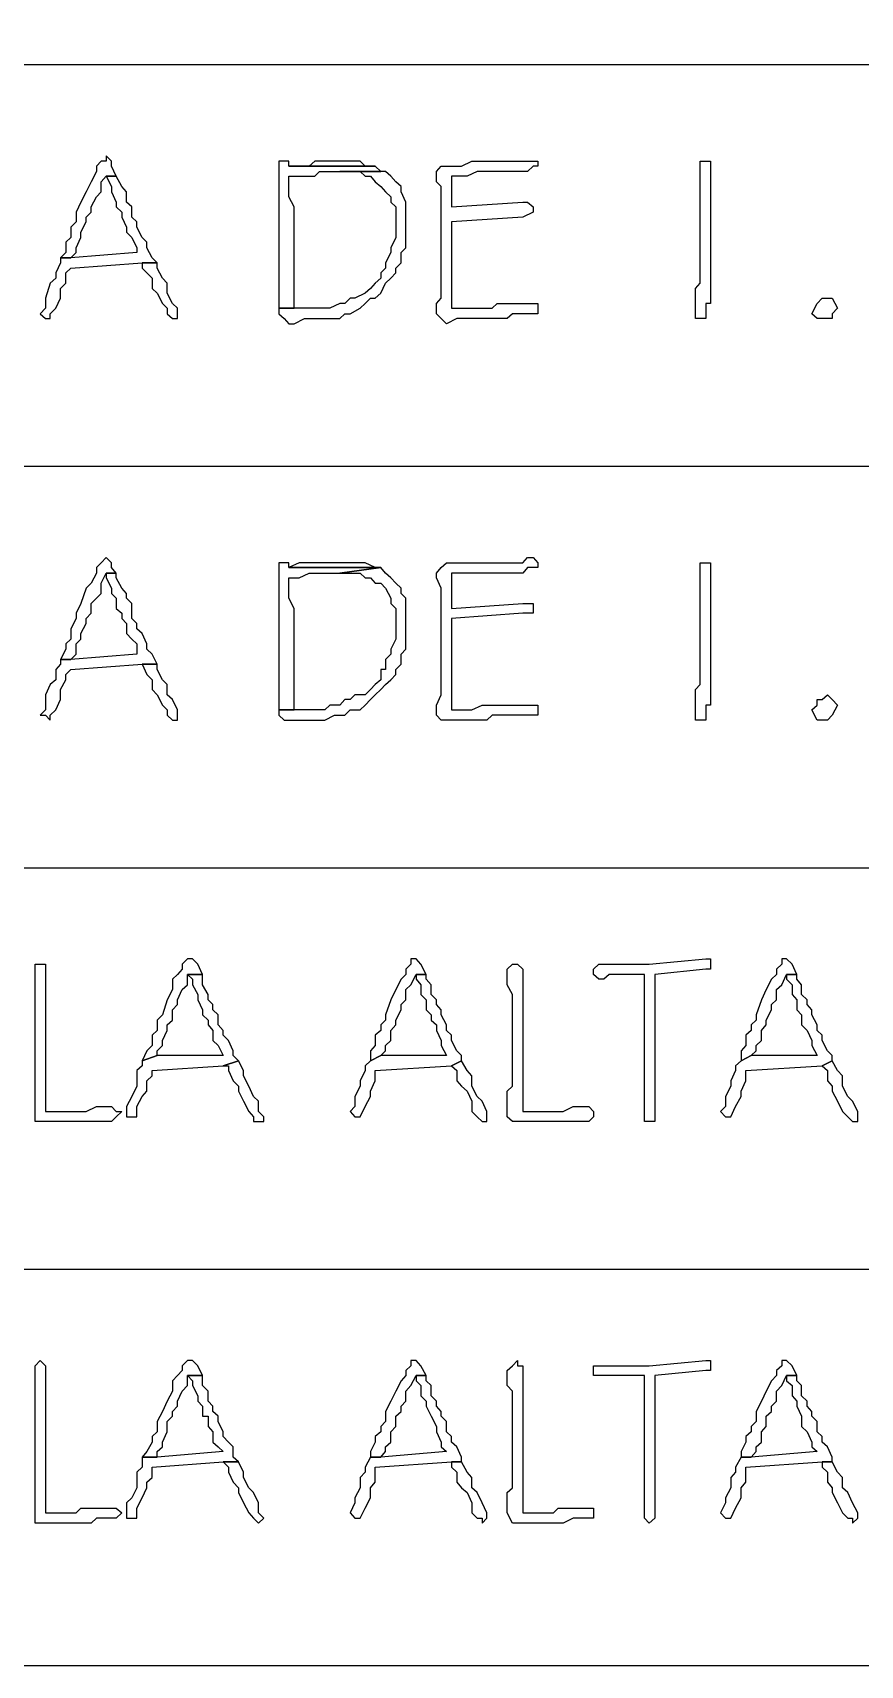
# Model space of a CAD drawing. Header units: millimetres. Extents: x -518.8 to -461.2, y 3.5 to 44.2.
# Drawn here: x -512.51 to -511.472, y 9.154 to 11.199 of the extents above; entities that cross this region are included whole.
import ezdxf

# ---------------------------------------------------------------- set-up
doc = ezdxf.new("R2010")
doc.units = ezdxf.units.MM
doc.header["$MEASUREMENT"] = 0
doc.layers.add('7', color=7, linetype='Continuous')
doc.layers.add('MYSOLIDS', color=7, linetype='Continuous')

msp = doc.modelspace()

# ---------------------------------------------------------------- linework, layer by layer
at = {"layer": '7'}
for points in [[(-513.9391, 9.1541), (-508.8339, 9.1541), (-508.8339, 9.1541), (-508.8339, 13.1646)], [(-513.9391, 11.1594), (-508.8339, 11.1594)], [(-513.9391, 10.6563), (-508.8339, 10.6563)], [(-513.9391, 10.1533), (-508.8339, 10.1533)], [(-513.9391, 9.6503), (-508.8339, 9.6503)]]:
    msp.add_lwpolyline(points, dxfattribs=at)
at = {"layer": 'MYSOLIDS'}
for points in [[(-512.4181, 11.0451), (-512.4181, 11.0383), (-512.4241, 11.0383), (-512.4241, 11.0383), (-512.4301, 11.0323), (-512.4301, 11.0255), (-512.4369, 11.0127), (-512.4429, 11), (-512.4496, 10.9872), (-512.4557, 10.9744), (-512.4557, 10.9624), (-512.4624, 10.9556), (-512.4624, 10.9556), (-512.4624, 10.9428), (-512.4684, 10.9368), (-512.4684, 10.924), (-512.4752, 10.9172), (-512.4624, 10.9172), (-512.4557, 10.924), (-512.4557, 10.93), (-512.4496, 10.9428), (-512.4496, 10.9496), (-512.4429, 10.9624), (-512.4429, 10.9624), (-512.4429, 10.9684), (-512.4369, 10.9744), (-512.4369, 10.9812), (-512.4301, 10.9939), (-512.4241, 11), (-512.4241, 11.0127), (-512.4181, 11.0195), (-512.4053, 11.0195), (-512.4113, 11.0323), (-512.4113, 11.0383), (-512.4181, 11.0451), (-512.4181, 11.0451)], [(-512.1948, 11.0383), (-512.2015, 11.0383), (-512.2015, 11.0323), (-512.2015, 11.0195), (-512.2015, 11.0195), (-512.2015, 11.0067), (-512.2015, 11), (-512.2015, 10.9872), (-512.2015, 10.9812), (-512.2015, 10.9684), (-512.2015, 10.9624), (-512.2015, 10.9496), (-512.2015, 10.9428), (-512.2015, 10.93), (-512.2015, 10.924), (-512.2015, 10.9172), (-512.2015, 10.9045), (-512.2015, 10.8985), (-512.2015, 10.8857), (-512.2015, 10.8789), (-512.2015, 10.8669), (-512.2015, 10.8541), (-512.2015, 10.8541), (-512.182, 10.8541), (-512.182, 10.8601), (-512.182, 10.8669), (-512.182, 10.8789), (-512.182, 10.8857), (-512.182, 10.8917), (-512.182, 10.9045), (-512.182, 10.9112), (-512.182, 10.9172), (-512.182, 10.924), (-512.182, 10.9368), (-512.182, 10.9496), (-512.182, 10.9556), (-512.182, 10.9624), (-512.182, 10.9744), (-512.182, 10.9812), (-512.1887, 10.9939), (-512.1887, 11), (-512.1887, 11.0127), (-512.1887, 11.0195), (-512.182, 11.0195), (-512.176, 11.0195), (-512.1632, 11.0195), (-512.1564, 11.0195), (-512.1504, 11.0255), (-512.1436, 11.0255), (-512.1316, 11.0255), (-512.1248, 11.0255), (-512.0737, 11.0255), (-512.0805, 11.0323), (-512.1887, 11.0323), (-512.1887, 11.0383), (-512.1948, 11.0383), (-512.1948, 11.0383)], [(-512.0737, 11.0255), (-512.1248, 11.0255), (-512.1248, 11.0255), (-512.1121, 11.0255), (-512.0993, 11.0255), (-512.0933, 11.0195), (-512.0865, 11.0195), (-512.0805, 11.0127), (-512.0737, 11.0067), (-512.0737, 11.0067), (-512.0677, 11), (-512.0609, 10.9939), (-512.0609, 10.9872), (-512.0549, 10.9812), (-512.0549, 10.9684), (-512.0549, 10.9556), (-512.0549, 10.9496), (-512.0549, 10.9428), (-512.0609, 10.93), (-512.0609, 10.924), (-512.0677, 10.9112), (-512.0677, 10.9045), (-512.0737, 10.8985), (-512.0737, 10.8917), (-512.0805, 10.8857), (-512.0865, 10.8789), (-512.0933, 10.8729), (-512.106, 10.8669), (-512.1121, 10.8669), (-512.1188, 10.8601), (-512.1248, 10.8601), (-512.1376, 10.8541), (-512.1376, 10.8541), (-512.1436, 10.8541), (-512.1564, 10.8541), (-512.1632, 10.8541), (-512.176, 10.8541), (-512.182, 10.8541), (-512.2015, 10.8541), (-512.2015, 10.8473), (-512.1948, 10.8413), (-512.1948, 10.8413), (-512.1887, 10.8345), (-512.182, 10.8345), (-512.1692, 10.8413), (-512.1564, 10.8413), (-512.1504, 10.8413), (-512.1436, 10.8413), (-512.1316, 10.8413), (-512.1248, 10.8413), (-512.1188, 10.8473), (-512.1121, 10.8473), (-512.0993, 10.8541), (-512.0933, 10.8601), (-512.0933, 10.8601), (-512.0865, 10.8669), (-512.0805, 10.8669), (-512.0737, 10.8729), (-512.0677, 10.8857), (-512.0609, 10.8917), (-512.0549, 10.8985), (-512.0549, 10.9045), (-512.0481, 10.9112), (-512.0481, 10.924), (-512.0421, 10.93), (-512.0421, 10.9368), (-512.0421, 10.9496), (-512.0421, 10.9556), (-512.0421, 10.9624), (-512.0421, 10.9684), (-512.0421, 10.9812), (-512.0421, 10.9872), (-512.0481, 11), (-512.0481, 11.0067), (-512.0549, 11.0127), (-512.0609, 11.0195), (-512.0609, 11.0195), (-512.0677, 11.0255), (-512.0737, 11.0255), (-512.0737, 11.0255)], [(-512.1248, 11.0383), (-512.1316, 11.0383), (-512.1376, 11.0383), (-512.1504, 11.0383), (-512.1504, 11.0383), (-512.1564, 11.0383), (-512.1632, 11.0323), (-512.176, 11.0323), (-512.1887, 11.0323), (-512.0805, 11.0323), (-512.0933, 11.0323), (-512.0993, 11.0383), (-512.1121, 11.0383), (-512.1248, 11.0383), (-512.1248, 11.0383)], [(-511.985, 10.9812), (-511.8955, 10.9872), (-511.8895, 10.9872), (-511.8827, 10.9812), (-511.8827, 10.9812), (-511.8827, 10.9812), (-511.8827, 10.9812), (-511.8827, 10.9744), (-511.8827, 10.9744), (-511.8955, 10.9684), (-511.8955, 10.9684), (-511.985, 10.9624), (-511.985, 10.9556), (-511.985, 10.9556), (-511.985, 10.9496), (-511.985, 10.9496), (-511.985, 10.9428), (-511.985, 10.93), (-511.985, 10.924), (-511.985, 10.9112), (-511.985, 10.9112), (-511.985, 10.9045), (-511.985, 10.8917), (-511.985, 10.8857), (-511.985, 10.8729), (-511.985, 10.8669), (-511.985, 10.8541), (-511.985, 10.8541), (-511.9782, 10.8541), (-511.9654, 10.8541), (-511.9594, 10.8541), (-511.9466, 10.8541), (-511.9406, 10.8541), (-511.9339, 10.8541), (-511.9278, 10.8601), (-511.9151, 10.8601), (-511.9083, 10.8601), (-511.8955, 10.8601), (-511.8895, 10.8601), (-511.8895, 10.8601), (-511.8767, 10.8601), (-511.8767, 10.8601), (-511.8767, 10.8541), (-511.8767, 10.8541), (-511.8767, 10.8473), (-511.8895, 10.8473), (-511.8955, 10.8473), (-511.9083, 10.8473), (-511.9151, 10.8413), (-511.9211, 10.8413), (-511.9339, 10.8413), (-511.9406, 10.8413), (-511.9466, 10.8413), (-511.9594, 10.8413), (-511.9654, 10.8413), (-511.9782, 10.8413), (-511.9782, 10.8413), (-511.991, 10.8345), (-511.991, 10.8345), (-511.9978, 10.8413), (-511.9978, 10.8413), (-512.0038, 10.8473), (-512.0038, 10.8473), (-512.0038, 10.8541), (-512.0038, 10.8601), (-511.9978, 10.8669), (-511.9978, 10.8789), (-511.9978, 10.8857), (-511.9978, 10.8985), (-511.9978, 10.9045), (-511.9978, 10.9172), (-511.9978, 10.924), (-511.9978, 10.9368), (-511.9978, 10.9428), (-511.9978, 10.9496), (-511.9978, 10.9556), (-511.9978, 10.9684), (-511.9978, 10.9812), (-511.9978, 10.9872), (-511.9978, 11), (-511.9978, 11.0067), (-512.0038, 11.0127), (-512.0038, 11.0195), (-512.0038, 11.0255), (-512.0038, 11.0255), (-511.9978, 11.0323), (-511.9978, 11.0323), (-511.991, 11.0323), (-511.991, 11.0323), (-511.9782, 11.0323), (-511.9722, 11.0323), (-511.9594, 11.0383), (-511.9594, 11.0383), (-511.9527, 11.0383), (-511.9406, 11.0383), (-511.9339, 11.0383), (-511.9278, 11.0383), (-511.9151, 11.0383), (-511.9083, 11.0383), (-511.8955, 11.0383), (-511.8895, 11.0383), (-511.8827, 11.0383), (-511.8827, 11.0383), (-511.8767, 11.0383), (-511.8767, 11.0383), (-511.8767, 11.0323), (-511.8767, 11.0323), (-511.8767, 11.0323), (-511.8827, 11.0323), (-511.8895, 11.0255), (-511.8955, 11.0255), (-511.9023, 11.0255), (-511.9151, 11.0255), (-511.9339, 11.0255), (-511.9406, 11.0255), (-511.9527, 11.0255), (-511.9654, 11.0195), (-511.9722, 11.0195), (-511.9782, 11.0195), (-511.985, 11.0195), (-511.985, 11.0127), (-511.985, 11), (-511.985, 11), (-511.985, 10.9939), (-511.985, 10.9812), (-511.985, 10.9812), (-511.985, 10.9812), (-511.985, 10.9812), (-511.985, 10.9812)], [(-511.679, 10.8473), (-511.679, 10.8541), (-511.679, 10.8669), (-511.679, 10.8669), (-511.679, 10.8789), (-511.673, 10.8857), (-511.673, 10.8985), (-511.673, 10.9045), (-511.673, 10.9172), (-511.673, 10.924), (-511.673, 10.9368), (-511.673, 10.9428), (-511.673, 10.9556), (-511.673, 10.9624), (-511.673, 10.9744), (-511.673, 10.9812), (-511.673, 10.9872), (-511.673, 10.9939), (-511.673, 11.0067), (-511.673, 11.0127), (-511.673, 11.0255), (-511.673, 11.0323), (-511.673, 11.0383), (-511.673, 11.0383), (-511.6662, 11.0383), (-511.6662, 11.0383), (-511.6602, 11.0383), (-511.6602, 11.0383), (-511.6602, 11.0255), (-511.6602, 11.0195), (-511.6602, 11.0127), (-511.6602, 11), (-511.6602, 10.9939), (-511.6602, 10.9812), (-511.6602, 10.9744), (-511.6602, 10.9684), (-511.6602, 10.9556), (-511.6602, 10.9496), (-511.6602, 10.9368), (-511.6602, 10.93), (-511.6602, 10.9172), (-511.6602, 10.9112), (-511.6602, 10.8985), (-511.6602, 10.8917), (-511.6602, 10.8789), (-511.6602, 10.8729), (-511.6602, 10.8601), (-511.6662, 10.8601), (-511.6662, 10.8541), (-511.6662, 10.8541), (-511.6662, 10.8413), (-511.6662, 10.8413), (-511.673, 10.8413), (-511.673, 10.8413), (-511.679, 10.8413), (-511.679, 10.8413), (-511.679, 10.8473), (-511.679, 10.8473), (-511.679, 10.8473), (-511.679, 10.8473), (-511.679, 10.8473)], [(-512.4053, 11.0195), (-512.4181, 11.0195), (-512.4181, 11.0195), (-512.4113, 11.0067), (-512.4113, 11), (-512.4053, 10.9872), (-512.4053, 10.9812), (-512.3985, 10.9744), (-512.3985, 10.9684), (-512.3925, 10.9556), (-512.3925, 10.9496), (-512.3857, 10.9428), (-512.3797, 10.93), (-512.3797, 10.924), (-512.4624, 10.9172), (-512.4752, 10.9172), (-512.4752, 10.9112), (-512.4812, 10.8985), (-512.4812, 10.8917), (-512.488, 10.8857), (-512.488, 10.8857), (-512.494, 10.8669), (-512.494, 10.8601), (-512.494, 10.8541), (-512.5008, 10.8473), (-512.494, 10.8413), (-512.488, 10.8413), (-512.488, 10.8413), (-512.488, 10.8473), (-512.4812, 10.8541), (-512.4752, 10.8669), (-512.4752, 10.8669), (-512.4752, 10.8789), (-512.4684, 10.8857), (-512.4684, 10.8985), (-512.4624, 10.9045), (-512.373, 10.9112), (-512.3542, 10.9112), (-512.3602, 10.9172), (-512.3669, 10.93), (-512.3669, 10.9368), (-512.373, 10.9428), (-512.3797, 10.9556), (-512.3797, 10.9624), (-512.3857, 10.9684), (-512.3857, 10.9744), (-512.3857, 10.9812), (-512.3925, 10.9872), (-512.3925, 10.9939), (-512.3925, 11), (-512.3985, 11.0067), (-512.4053, 11.0195), (-512.4053, 11.0195), (-512.4053, 11.0195)], [(-512.3542, 10.9112), (-512.373, 10.9112), (-512.373, 10.9045), (-512.3669, 10.8985), (-512.3602, 10.8917), (-512.3602, 10.8789), (-512.3542, 10.8729), (-512.3474, 10.8601), (-512.3414, 10.8541), (-512.3414, 10.8473), (-512.3346, 10.8413), (-512.3346, 10.8413), (-512.3286, 10.8413), (-512.3286, 10.8473), (-512.3286, 10.8541), (-512.3346, 10.8601), (-512.3414, 10.8729), (-512.3414, 10.8857), (-512.3474, 10.8917), (-512.3542, 10.9045), (-512.3542, 10.9112), (-512.3542, 10.9112)], [(-511.5203, 10.8413), (-511.5263, 10.8413), (-511.5263, 10.8413), (-511.5331, 10.8473), (-511.5331, 10.8473), (-511.5263, 10.8601), (-511.5263, 10.8601), (-511.5203, 10.8669), (-511.5136, 10.8669), (-511.5075, 10.8669), (-511.5075, 10.8669), (-511.5008, 10.8541), (-511.5008, 10.8541), (-511.5075, 10.8473), (-511.5075, 10.8413), (-511.5136, 10.8413), (-511.5203, 10.8413), (-511.5203, 10.8413), (-511.5203, 10.8413), (-511.5203, 10.8413)], [(-512.4181, 10.5421), (-512.4181, 10.5421), (-512.4241, 10.5353), (-512.4241, 10.5353), (-512.4301, 10.5293), (-512.4301, 10.5225), (-512.4369, 10.5097), (-512.4429, 10.5037), (-512.4496, 10.4842), (-512.4557, 10.4721), (-512.4557, 10.4654), (-512.4624, 10.4526), (-512.4624, 10.4526), (-512.4624, 10.4398), (-512.4684, 10.4338), (-512.4684, 10.427), (-512.4752, 10.4142), (-512.4624, 10.4142), (-512.4557, 10.421), (-512.4557, 10.4338), (-512.4496, 10.4398), (-512.4496, 10.4466), (-512.4429, 10.4594), (-512.4429, 10.4594), (-512.4429, 10.4654), (-512.4369, 10.4721), (-512.4369, 10.4842), (-512.4301, 10.4909), (-512.4241, 10.4969), (-512.4241, 10.5097), (-512.4181, 10.5225), (-512.4053, 10.5225), (-512.4113, 10.5293), (-512.4113, 10.5353), (-512.4181, 10.5421), (-512.4181, 10.5421)], [(-512.1948, 10.5353), (-512.2015, 10.5353), (-512.2015, 10.5293), (-512.2015, 10.5225), (-512.2015, 10.5165), (-512.2015, 10.5037), (-512.2015, 10.4969), (-512.2015, 10.4909), (-512.2015, 10.4782), (-512.2015, 10.4721), (-512.2015, 10.4594), (-512.2015, 10.4526), (-512.2015, 10.4398), (-512.2015, 10.4338), (-512.2015, 10.421), (-512.2015, 10.4142), (-512.2015, 10.4015), (-512.2015, 10.3954), (-512.2015, 10.3827), (-512.2015, 10.3766), (-512.2015, 10.3639), (-512.2015, 10.3571), (-512.2015, 10.3511), (-512.182, 10.3511), (-512.182, 10.3571), (-512.182, 10.3699), (-512.182, 10.3766), (-512.182, 10.3827), (-512.182, 10.3887), (-512.182, 10.4015), (-512.182, 10.4142), (-512.182, 10.4142), (-512.182, 10.427), (-512.182, 10.4338), (-512.182, 10.4466), (-512.182, 10.4526), (-512.182, 10.4654), (-512.182, 10.4721), (-512.182, 10.4782), (-512.1887, 10.4909), (-512.1887, 10.4969), (-512.1887, 10.5097), (-512.1887, 10.5165), (-512.182, 10.5165), (-512.176, 10.5165), (-512.1632, 10.5225), (-512.1564, 10.5225), (-512.1504, 10.5225), (-512.1436, 10.5225), (-512.1316, 10.5225), (-512.1248, 10.5225), (-512.0737, 10.5293), (-512.0805, 10.5293), (-512.1887, 10.5293), (-512.1887, 10.5353), (-512.1948, 10.5353), (-512.1948, 10.5353)], [(-512.1248, 10.5353), (-512.1316, 10.5353), (-512.1376, 10.5353), (-512.1504, 10.5353), (-512.1504, 10.5353), (-512.1564, 10.5353), (-512.1632, 10.5353), (-512.176, 10.5353), (-512.1887, 10.5293), (-512.0805, 10.5293), (-512.0933, 10.5353), (-512.0993, 10.5353), (-512.1121, 10.5353), (-512.1248, 10.5353), (-512.1248, 10.5353)], [(-511.985, 10.4782), (-511.8955, 10.4842), (-511.8895, 10.4842), (-511.8827, 10.4842), (-511.8827, 10.4842), (-511.8827, 10.4782), (-511.8827, 10.4782), (-511.8827, 10.4721), (-511.8827, 10.4721), (-511.8955, 10.4721), (-511.8955, 10.4721), (-511.985, 10.4654), (-511.985, 10.4526), (-511.985, 10.4526), (-511.985, 10.4466), (-511.985, 10.4466), (-511.985, 10.4398), (-511.985, 10.4338), (-511.985, 10.421), (-511.985, 10.4142), (-511.985, 10.4082), (-511.985, 10.4015), (-511.985, 10.3954), (-511.985, 10.3827), (-511.985, 10.3766), (-511.985, 10.3639), (-511.985, 10.3511), (-511.985, 10.3511), (-511.9782, 10.3511), (-511.9654, 10.3511), (-511.9594, 10.3511), (-511.9466, 10.3571), (-511.9406, 10.3571), (-511.9339, 10.3571), (-511.9278, 10.3571), (-511.9151, 10.3571), (-511.9083, 10.3571), (-511.8955, 10.3571), (-511.8895, 10.3571), (-511.8895, 10.3571), (-511.8767, 10.3571), (-511.8767, 10.3571), (-511.8767, 10.3511), (-511.8767, 10.3511), (-511.8767, 10.3443), (-511.8895, 10.3443), (-511.8955, 10.3443), (-511.9083, 10.3443), (-511.9151, 10.3443), (-511.9211, 10.3443), (-511.9339, 10.3443), (-511.9406, 10.3383), (-511.9466, 10.3383), (-511.9594, 10.3383), (-511.9654, 10.3383), (-511.9782, 10.3383), (-511.9782, 10.3383), (-511.991, 10.3383), (-511.991, 10.3383), (-511.9978, 10.3383), (-511.9978, 10.3383), (-512.0038, 10.3443), (-512.0038, 10.3443), (-512.0038, 10.3571), (-512.0038, 10.3571), (-511.9978, 10.3699), (-511.9978, 10.3766), (-511.9978, 10.3887), (-511.9978, 10.3954), (-511.9978, 10.4082), (-511.9978, 10.4142), (-511.9978, 10.427), (-511.9978, 10.4338), (-511.9978, 10.4398), (-511.9978, 10.4466), (-511.9978, 10.4594), (-511.9978, 10.4654), (-511.9978, 10.4782), (-511.9978, 10.4842), (-511.9978, 10.4969), (-511.9978, 10.5037), (-512.0038, 10.5165), (-512.0038, 10.5225), (-512.0038, 10.5225), (-512.0038, 10.5225), (-511.9978, 10.5293), (-511.9978, 10.5293), (-511.991, 10.5353), (-511.991, 10.5353), (-511.9782, 10.5353), (-511.9722, 10.5353), (-511.9594, 10.5353), (-511.9594, 10.5353), (-511.9527, 10.5353), (-511.9406, 10.5353), (-511.9339, 10.5353), (-511.9278, 10.5353), (-511.9151, 10.5353), (-511.9083, 10.5353), (-511.8955, 10.5353), (-511.8895, 10.5421), (-511.8827, 10.5421), (-511.8827, 10.5421), (-511.8767, 10.5353), (-511.8767, 10.5353), (-511.8767, 10.5353), (-511.8767, 10.5353), (-511.8767, 10.5293), (-511.8827, 10.5293), (-511.8895, 10.5293), (-511.8955, 10.5225), (-511.9023, 10.5225), (-511.9151, 10.5225), (-511.9339, 10.5225), (-511.9406, 10.5225), (-511.9527, 10.5225), (-511.9654, 10.5225), (-511.9722, 10.5225), (-511.9782, 10.5225), (-511.985, 10.5225), (-511.985, 10.5097), (-511.985, 10.5037), (-511.985, 10.4969), (-511.985, 10.4909), (-511.985, 10.4782), (-511.985, 10.4782), (-511.985, 10.4782), (-511.985, 10.4782), (-511.985, 10.4782)], [(-511.679, 10.3443), (-511.679, 10.3511), (-511.679, 10.3639), (-511.679, 10.3639), (-511.679, 10.3766), (-511.673, 10.3827), (-511.673, 10.3954), (-511.673, 10.4082), (-511.673, 10.4142), (-511.673, 10.421), (-511.673, 10.4338), (-511.673, 10.4398), (-511.673, 10.4526), (-511.673, 10.4594), (-511.673, 10.4721), (-511.673, 10.4782), (-511.673, 10.4842), (-511.673, 10.4969), (-511.673, 10.5037), (-511.673, 10.5097), (-511.673, 10.5225), (-511.673, 10.5293), (-511.673, 10.5353), (-511.673, 10.5353), (-511.6662, 10.5353), (-511.6662, 10.5353), (-511.6602, 10.5353), (-511.6602, 10.5353), (-511.6602, 10.5293), (-511.6602, 10.5165), (-511.6602, 10.5097), (-511.6602, 10.5037), (-511.6602, 10.4909), (-511.6602, 10.4842), (-511.6602, 10.4721), (-511.6602, 10.4654), (-511.6602, 10.4526), (-511.6602, 10.4466), (-511.6602, 10.4338), (-511.6602, 10.427), (-511.6602, 10.4142), (-511.6602, 10.4082), (-511.6602, 10.3954), (-511.6602, 10.3887), (-511.6602, 10.3766), (-511.6602, 10.3699), (-511.6602, 10.3571), (-511.6662, 10.3571), (-511.6662, 10.3511), (-511.6662, 10.3511), (-511.6662, 10.3383), (-511.6662, 10.3383), (-511.673, 10.3383), (-511.673, 10.3383), (-511.679, 10.3383), (-511.679, 10.3383), (-511.679, 10.3443), (-511.679, 10.3443), (-511.679, 10.3443), (-511.679, 10.3443), (-511.679, 10.3443)], [(-512.4053, 10.5225), (-512.4181, 10.5225), (-512.4181, 10.5165), (-512.4113, 10.5037), (-512.4113, 10.4969), (-512.4053, 10.4909), (-512.4053, 10.4782), (-512.3985, 10.4721), (-512.3985, 10.4654), (-512.3925, 10.4594), (-512.3925, 10.4466), (-512.3857, 10.4398), (-512.3797, 10.4338), (-512.3797, 10.421), (-512.4624, 10.4142), (-512.4752, 10.4142), (-512.4752, 10.4082), (-512.4812, 10.4015), (-512.4812, 10.3887), (-512.488, 10.3827), (-512.488, 10.3827), (-512.494, 10.3699), (-512.494, 10.3571), (-512.494, 10.3511), (-512.5008, 10.3443), (-512.494, 10.3443), (-512.488, 10.3383), (-512.488, 10.3383), (-512.488, 10.3443), (-512.4812, 10.3511), (-512.4752, 10.3639), (-512.4752, 10.3699), (-512.4752, 10.3766), (-512.4684, 10.3887), (-512.4684, 10.3954), (-512.4624, 10.4015), (-512.373, 10.4082), (-512.3542, 10.4082), (-512.3602, 10.421), (-512.3669, 10.427), (-512.3669, 10.4338), (-512.373, 10.4466), (-512.3797, 10.4526), (-512.3797, 10.4594), (-512.3857, 10.4654), (-512.3857, 10.4721), (-512.3857, 10.4842), (-512.3925, 10.4909), (-512.3925, 10.4969), (-512.3925, 10.4969), (-512.3985, 10.5037), (-512.4053, 10.5165), (-512.4053, 10.5225), (-512.4053, 10.5225)], [(-512.0737, 10.5293), (-512.1248, 10.5225), (-512.1248, 10.5225), (-512.1121, 10.5225), (-512.0993, 10.5225), (-512.0933, 10.5165), (-512.0865, 10.5165), (-512.0805, 10.5097), (-512.0737, 10.5097), (-512.0737, 10.5097), (-512.0677, 10.5037), (-512.0609, 10.4909), (-512.0609, 10.4842), (-512.0549, 10.4782), (-512.0549, 10.4654), (-512.0549, 10.4594), (-512.0549, 10.4466), (-512.0549, 10.4398), (-512.0609, 10.427), (-512.0609, 10.421), (-512.0677, 10.4142), (-512.0677, 10.4015), (-512.0737, 10.4015), (-512.0737, 10.3887), (-512.0805, 10.3827), (-512.0865, 10.3766), (-512.0933, 10.3699), (-512.106, 10.3699), (-512.1121, 10.3639), (-512.1188, 10.3639), (-512.1248, 10.3571), (-512.1376, 10.3571), (-512.1376, 10.3571), (-512.1436, 10.3511), (-512.1564, 10.3511), (-512.1632, 10.3511), (-512.176, 10.3511), (-512.182, 10.3511), (-512.2015, 10.3511), (-512.2015, 10.3443), (-512.1948, 10.3383), (-512.1948, 10.3383), (-512.1887, 10.3383), (-512.182, 10.3383), (-512.1692, 10.3383), (-512.1564, 10.3383), (-512.1504, 10.3383), (-512.1436, 10.3383), (-512.1316, 10.3443), (-512.1248, 10.3443), (-512.1188, 10.3443), (-512.1121, 10.3511), (-512.0993, 10.3511), (-512.0933, 10.3571), (-512.0933, 10.3571), (-512.0865, 10.3639), (-512.0805, 10.3699), (-512.0737, 10.3766), (-512.0677, 10.3827), (-512.0609, 10.3887), (-512.0549, 10.3954), (-512.0549, 10.4015), (-512.0481, 10.4082), (-512.0481, 10.421), (-512.0421, 10.427), (-512.0421, 10.4398), (-512.0421, 10.4466), (-512.0421, 10.4594), (-512.0421, 10.4594), (-512.0421, 10.4721), (-512.0421, 10.4782), (-512.0421, 10.4909), (-512.0481, 10.4969), (-512.0481, 10.5037), (-512.0549, 10.5097), (-512.0609, 10.5165), (-512.0609, 10.5165), (-512.0677, 10.5225), (-512.0737, 10.5293), (-512.0737, 10.5293)], [(-512.3542, 10.4082), (-512.373, 10.4082), (-512.373, 10.4082), (-512.3669, 10.3954), (-512.3602, 10.3887), (-512.3602, 10.3766), (-512.3542, 10.3699), (-512.3474, 10.3571), (-512.3414, 10.3511), (-512.3414, 10.3443), (-512.3346, 10.3383), (-512.3346, 10.3383), (-512.3286, 10.3383), (-512.3286, 10.3443), (-512.3286, 10.3511), (-512.3346, 10.3639), (-512.3414, 10.3699), (-512.3414, 10.3827), (-512.3474, 10.3887), (-512.3542, 10.4015), (-512.3542, 10.4082), (-512.3542, 10.4082)], [(-511.5203, 10.3383), (-511.5263, 10.3383), (-511.5263, 10.3383), (-511.5331, 10.3511), (-511.5331, 10.3511), (-511.5263, 10.3571), (-511.5263, 10.3639), (-511.5203, 10.3639), (-511.5136, 10.3699), (-511.5075, 10.3639), (-511.5075, 10.3639), (-511.5008, 10.3571), (-511.5008, 10.3571), (-511.5075, 10.3443), (-511.5075, 10.3443), (-511.5136, 10.3383), (-511.5203, 10.3383), (-511.5203, 10.3383), (-511.5203, 10.3383), (-511.5203, 10.3383)], [(-512.494, 9.8481), (-512.4812, 9.8481), (-512.4752, 9.8481), (-512.4624, 9.8481), (-512.4557, 9.8481), (-512.4496, 9.8481), (-512.4429, 9.8481), (-512.4301, 9.8541), (-512.4181, 9.8541), (-512.4113, 9.8541), (-512.4113, 9.8541), (-512.4053, 9.8481), (-512.4053, 9.8481), (-512.3985, 9.8481), (-512.3985, 9.8481), (-512.4053, 9.8413), (-512.4113, 9.8353), (-512.4181, 9.8353), (-512.4301, 9.8353), (-512.4301, 9.8353), (-512.4369, 9.8353), (-512.4496, 9.8353), (-512.4557, 9.8353), (-512.4684, 9.8353), (-512.4752, 9.8353), (-512.488, 9.8353), (-512.494, 9.8353), (-512.5008, 9.8353), (-512.5008, 9.8353), (-512.5068, 9.8353), (-512.5068, 9.8353), (-512.5068, 9.8413), (-512.5068, 9.8413), (-512.5068, 9.8541), (-512.5068, 9.8541), (-512.5068, 9.8609), (-512.5068, 9.8736), (-512.5068, 9.8797), (-512.5068, 9.8924), (-512.5068, 9.8992), (-512.5068, 9.9112), (-512.5068, 9.918), (-512.5068, 9.9308), (-512.5068, 9.9368), (-512.5068, 9.9496), (-512.5068, 9.9496), (-512.5068, 9.9563), (-512.5068, 9.9691), (-512.5068, 9.9751), (-512.5068, 9.9879), (-512.5068, 9.9947), (-512.5068, 10.0067), (-512.5068, 10.0135), (-512.5068, 10.0263), (-512.5068, 10.0263), (-512.5068, 10.0323), (-512.5068, 10.0323), (-512.5008, 10.0323), (-512.5008, 10.0323), (-512.494, 10.0323), (-512.494, 10.0323), (-512.494, 10.0263), (-512.494, 10.0263), (-512.494, 10.0263), (-512.494, 10.0135), (-512.494, 10.0067), (-512.494, 9.9947), (-512.494, 9.9879), (-512.494, 9.9819), (-512.494, 9.9691), (-512.494, 9.9624), (-512.494, 9.9496), (-512.494, 9.9436), (-512.494, 9.9308), (-512.494, 9.924), (-512.494, 9.918), (-512.494, 9.9112), (-512.494, 9.8992), (-512.494, 9.8924), (-512.494, 9.8924), (-512.494, 9.8797), (-512.494, 9.8736), (-512.494, 9.8609), (-512.494, 9.8541), (-512.494, 9.8481), (-512.494, 9.8481), (-512.494, 9.8481), (-512.494, 9.8481)], [(-512.3158, 10.0391), (-512.3158, 10.0391), (-512.3158, 10.0391), (-512.3226, 10.0323), (-512.3226, 10.0263), (-512.3286, 10.0195), (-512.3346, 10.0135), (-512.3346, 10.0007), (-512.3414, 9.9879), (-512.3474, 9.9691), (-512.3542, 9.9624), (-512.3542, 9.9563), (-512.3542, 9.9496), (-512.3602, 9.9436), (-512.3602, 9.9308), (-512.3669, 9.924), (-512.373, 9.9112), (-512.3542, 9.918), (-512.3542, 9.924), (-512.3474, 9.9308), (-512.3474, 9.9368), (-512.3414, 9.9496), (-512.3414, 9.9563), (-512.3414, 9.9563), (-512.3346, 9.9624), (-512.3346, 9.9751), (-512.3286, 9.9819), (-512.3286, 9.9879), (-512.3226, 10.0007), (-512.3158, 10.0067), (-512.3158, 10.0195), (-512.297, 10.0195), (-512.303, 10.0323), (-512.3098, 10.0391), (-512.3158, 10.0391), (-512.3158, 10.0391)], [(-512.0293, 10.0391), (-512.0293, 10.0391), (-512.0361, 10.0391), (-512.0361, 10.0323), (-512.0421, 10.0263), (-512.0421, 10.0195), (-512.0481, 10.0135), (-512.0549, 10.0007), (-512.0609, 9.9879), (-512.0677, 9.9691), (-512.0677, 9.9624), (-512.0737, 9.9563), (-512.0737, 9.9496), (-512.0805, 9.9436), (-512.0805, 9.9308), (-512.0865, 9.924), (-512.0865, 9.9112), (-512.0737, 9.918), (-512.0677, 9.924), (-512.0677, 9.9308), (-512.0609, 9.9368), (-512.0609, 9.9496), (-512.0549, 9.9563), (-512.0549, 9.9563), (-512.0549, 9.9624), (-512.0481, 9.9751), (-512.0481, 9.9819), (-512.0421, 9.9879), (-512.0421, 10.0007), (-512.0361, 10.0067), (-512.0293, 10.0195), (-512.0166, 10.0195), (-512.0233, 10.0323), (-512.0293, 10.0391), (-512.0293, 10.0391), (-512.0293, 10.0391)], [(-511.8955, 9.8481), (-511.8895, 9.8481), (-511.8767, 9.8481), (-511.8699, 9.8481), (-511.8572, 9.8481), (-511.8511, 9.8481), (-511.8451, 9.8481), (-511.8324, 9.8541), (-511.8256, 9.8541), (-511.8196, 9.8541), (-511.8128, 9.8541), (-511.8068, 9.8481), (-511.8068, 9.8481), (-511.8068, 9.8481), (-511.8068, 9.8481), (-511.8068, 9.8413), (-511.8128, 9.8353), (-511.8256, 9.8353), (-511.8324, 9.8353), (-511.8324, 9.8353), (-511.8451, 9.8353), (-511.8511, 9.8353), (-511.8572, 9.8353), (-511.8699, 9.8353), (-511.8767, 9.8353), (-511.8895, 9.8353), (-511.8955, 9.8353), (-511.9023, 9.8353), (-511.9023, 9.8353), (-511.9083, 9.8353), (-511.9083, 9.8353), (-511.9151, 9.8413), (-511.9151, 9.8413), (-511.9151, 9.8541), (-511.9151, 9.8541), (-511.9151, 9.8609), (-511.9151, 9.8736), (-511.9083, 9.8797), (-511.9083, 9.8924), (-511.9083, 9.8992), (-511.9083, 9.9112), (-511.9083, 9.918), (-511.9083, 9.9308), (-511.9083, 9.9368), (-511.9083, 9.9496), (-511.9083, 9.9496), (-511.9083, 9.9563), (-511.9083, 9.9691), (-511.9083, 9.9751), (-511.9083, 9.9879), (-511.9083, 9.9947), (-511.9151, 10.0067), (-511.9151, 10.0135), (-511.9151, 10.0263), (-511.9151, 10.0263), (-511.9083, 10.0323), (-511.9083, 10.0323), (-511.9023, 10.0323), (-511.9023, 10.0323), (-511.9023, 10.0323), (-511.9023, 10.0323), (-511.8955, 10.0263), (-511.8955, 10.0263), (-511.8955, 10.0263), (-511.8955, 10.0135), (-511.8955, 10.0067), (-511.8955, 9.9947), (-511.8955, 9.9879), (-511.8955, 9.9819), (-511.8955, 9.9691), (-511.8955, 9.9624), (-511.8955, 9.9496), (-511.8955, 9.9436), (-511.8955, 9.9308), (-511.8955, 9.924), (-511.8955, 9.918), (-511.8955, 9.9112), (-511.8955, 9.8992), (-511.8955, 9.8924), (-511.8955, 9.8924), (-511.8955, 9.8797), (-511.8955, 9.8736), (-511.8955, 9.8609), (-511.8955, 9.8541), (-511.8955, 9.8481), (-511.8955, 9.8481), (-511.8955, 9.8481), (-511.8955, 9.8481)], [(-511.6662, 10.0391), (-511.6662, 10.0391), (-511.6602, 10.0391), (-511.6602, 10.0391), (-511.6602, 10.0323), (-511.6602, 10.0323), (-511.6602, 10.0263), (-511.6602, 10.0263), (-511.6662, 10.0263), (-511.6662, 10.0263), (-511.7301, 10.0195), (-511.7301, 9.8413), (-511.7301, 9.8353), (-511.7301, 9.8353), (-511.7369, 9.8353), (-511.7369, 9.8353), (-511.7429, 9.8353), (-511.7429, 9.8353), (-511.7429, 9.8413), (-511.7429, 9.8413), (-511.7429, 10.0195), (-511.7489, 10.0195), (-511.7617, 10.0195), (-511.7745, 10.0195), (-511.7872, 10.0195), (-511.794, 10.0135), (-511.8, 10.0135), (-511.8, 10.0135), (-511.8068, 10.0195), (-511.8068, 10.0195), (-511.8068, 10.0263), (-511.8068, 10.0263), (-511.8068, 10.0263), (-511.8068, 10.0263), (-511.8, 10.0323), (-511.8, 10.0323), (-511.794, 10.0323), (-511.7812, 10.0323), (-511.7745, 10.0323), (-511.7684, 10.0323), (-511.7557, 10.0323), (-511.7489, 10.0323), (-511.7369, 10.0323), (-511.6662, 10.0391), (-511.6662, 10.0391), (-511.6662, 10.0391)], [(-511.5647, 10.0391), (-511.5647, 10.0391), (-511.5707, 10.0391), (-511.5707, 10.0323), (-511.5775, 10.0263), (-511.5775, 10.0195), (-511.5835, 10.0135), (-511.5902, 10.0007), (-511.5963, 9.9879), (-511.603, 9.9691), (-511.603, 9.9624), (-511.609, 9.9563), (-511.609, 9.9496), (-511.6158, 9.9436), (-511.6158, 9.9308), (-511.6218, 9.924), (-511.6218, 9.9112), (-511.609, 9.918), (-511.603, 9.924), (-511.603, 9.9308), (-511.5963, 9.9368), (-511.5963, 9.9496), (-511.5902, 9.9563), (-511.5902, 9.9563), (-511.5902, 9.9624), (-511.5835, 9.9751), (-511.5835, 9.9819), (-511.5775, 9.9879), (-511.5775, 10.0007), (-511.5707, 10.0067), (-511.5647, 10.0195), (-511.5519, 10.0195), (-511.5579, 10.0323), (-511.5647, 10.0391), (-511.5647, 10.0391), (-511.5647, 10.0391)], [(-512.297, 10.0195), (-512.3158, 10.0195), (-512.3098, 10.0135), (-512.3098, 10.0067), (-512.303, 9.9947), (-512.303, 9.9879), (-512.297, 9.9751), (-512.297, 9.9691), (-512.2902, 9.9624), (-512.2902, 9.9563), (-512.2842, 9.9496), (-512.2842, 9.9368), (-512.2775, 9.9308), (-512.2714, 9.918), (-512.3542, 9.918), (-512.373, 9.9112), (-512.373, 9.9052), (-512.3797, 9.8992), (-512.3797, 9.8864), (-512.3797, 9.8797), (-512.3797, 9.8797), (-512.3857, 9.8669), (-512.3925, 9.8541), (-512.3925, 9.8481), (-512.3925, 9.8481), (-512.3925, 9.8413), (-512.3857, 9.8413), (-512.3857, 9.8413), (-512.3797, 9.8413), (-512.3797, 9.8541), (-512.373, 9.8669), (-512.373, 9.8669), (-512.3669, 9.8736), (-512.3669, 9.8864), (-512.3602, 9.8924), (-512.3602, 9.8992), (-512.2714, 9.9052), (-512.2519, 9.9112), (-512.2587, 9.918), (-512.2587, 9.924), (-512.2647, 9.9368), (-512.2714, 9.9436), (-512.2714, 9.9496), (-512.2775, 9.9563), (-512.2775, 9.9691), (-512.2842, 9.9751), (-512.2842, 9.9819), (-512.2902, 9.9879), (-512.2902, 9.9947), (-512.2902, 9.9947), (-512.297, 10.0067), (-512.297, 10.0135), (-512.297, 10.0195), (-512.297, 10.0195)], [(-512.0166, 10.0195), (-512.0293, 10.0195), (-512.0293, 10.0135), (-512.0233, 10.0067), (-512.0233, 9.9947), (-512.0166, 9.9879), (-512.0166, 9.9751), (-512.0105, 9.9691), (-512.0105, 9.9624), (-512.0038, 9.9563), (-512.0038, 9.9496), (-511.9978, 9.9368), (-511.9978, 9.9308), (-511.991, 9.918), (-512.0737, 9.918), (-512.0865, 9.9112), (-512.0933, 9.9052), (-512.0933, 9.8992), (-512.0993, 9.8864), (-512.0993, 9.8797), (-512.0993, 9.8797), (-512.106, 9.8669), (-512.106, 9.8541), (-512.1121, 9.8481), (-512.1121, 9.8481), (-512.106, 9.8413), (-512.106, 9.8413), (-512.0993, 9.8413), (-512.0993, 9.8413), (-512.0933, 9.8541), (-512.0865, 9.8669), (-512.0865, 9.8669), (-512.0865, 9.8736), (-512.0805, 9.8864), (-512.0805, 9.8924), (-512.0805, 9.8992), (-511.985, 9.9052), (-511.9722, 9.9112), (-511.9722, 9.918), (-511.9782, 9.924), (-511.985, 9.9368), (-511.985, 9.9436), (-511.991, 9.9496), (-511.991, 9.9563), (-511.9978, 9.9691), (-511.9978, 9.9751), (-512.0038, 9.9819), (-512.0038, 9.9879), (-512.0105, 9.9947), (-512.0105, 9.9947), (-512.0105, 10.0067), (-512.0166, 10.0135), (-512.0166, 10.0195), (-512.0166, 10.0195)], [(-511.5519, 10.0195), (-511.5647, 10.0195), (-511.5647, 10.0135), (-511.5579, 10.0067), (-511.5579, 9.9947), (-511.5519, 9.9879), (-511.5519, 9.9751), (-511.5459, 9.9691), (-511.5459, 9.9624), (-511.5459, 9.9563), (-511.5391, 9.9496), (-511.5331, 9.9368), (-511.5331, 9.9308), (-511.5263, 9.918), (-511.609, 9.918), (-511.6218, 9.9112), (-511.6286, 9.9052), (-511.6286, 9.8992), (-511.6346, 9.8864), (-511.6346, 9.8797), (-511.6346, 9.8797), (-511.6414, 9.8669), (-511.6414, 9.8541), (-511.6474, 9.8481), (-511.6474, 9.8481), (-511.6414, 9.8413), (-511.6414, 9.8413), (-511.6346, 9.8413), (-511.6346, 9.8413), (-511.6286, 9.8541), (-511.6218, 9.8669), (-511.6218, 9.8669), (-511.6218, 9.8736), (-511.6158, 9.8864), (-511.6158, 9.8924), (-511.6158, 9.8992), (-511.5203, 9.9052), (-511.5075, 9.9112), (-511.5075, 9.918), (-511.5136, 9.924), (-511.5203, 9.9368), (-511.5203, 9.9436), (-511.5263, 9.9496), (-511.5263, 9.9563), (-511.5331, 9.9691), (-511.5331, 9.9751), (-511.5391, 9.9819), (-511.5391, 9.9879), (-511.5459, 9.9947), (-511.5459, 9.9947), (-511.5459, 10.0067), (-511.5519, 10.0135), (-511.5519, 10.0195), (-511.5519, 10.0195)], [(-512.2519, 9.9112), (-512.2714, 9.9052), (-512.2647, 9.9052), (-512.2647, 9.8992), (-512.2587, 9.8864), (-512.2519, 9.8797), (-512.2519, 9.8736), (-512.2459, 9.8609), (-512.2391, 9.8481), (-512.2331, 9.8413), (-512.2331, 9.8353), (-512.2271, 9.8353), (-512.2203, 9.8353), (-512.2203, 9.8413), (-512.2271, 9.8481), (-512.2271, 9.8609), (-512.2331, 9.8669), (-512.2391, 9.8797), (-512.2459, 9.8924), (-512.2459, 9.8992), (-512.2519, 9.9112), (-512.2519, 9.9112)], [(-511.9722, 9.9112), (-511.985, 9.9052), (-511.985, 9.9052), (-511.9782, 9.8992), (-511.9782, 9.8864), (-511.9722, 9.8797), (-511.9654, 9.8736), (-511.9594, 9.8609), (-511.9594, 9.8481), (-511.9527, 9.8413), (-511.9466, 9.8353), (-511.9466, 9.8353), (-511.9406, 9.8353), (-511.9406, 9.8413), (-511.9406, 9.8481), (-511.9466, 9.8609), (-511.9527, 9.8669), (-511.9594, 9.8797), (-511.9594, 9.8924), (-511.9654, 9.8992), (-511.9722, 9.9112), (-511.9722, 9.9112)], [(-511.5075, 9.9112), (-511.5203, 9.9052), (-511.5203, 9.9052), (-511.5136, 9.8992), (-511.5136, 9.8864), (-511.5075, 9.8797), (-511.5075, 9.8736), (-511.5008, 9.8609), (-511.4948, 9.8481), (-511.488, 9.8413), (-511.482, 9.8353), (-511.482, 9.8353), (-511.4752, 9.8353), (-511.4752, 9.8413), (-511.4752, 9.8481), (-511.482, 9.8609), (-511.488, 9.8669), (-511.4948, 9.8797), (-511.4948, 9.8924), (-511.5008, 9.8992), (-511.5075, 9.9112), (-511.5075, 9.9112)], [(-512.494, 9.3451), (-512.4812, 9.3451), (-512.4752, 9.3451), (-512.4624, 9.3451), (-512.4557, 9.3451), (-512.4496, 9.3511), (-512.4429, 9.3511), (-512.4301, 9.3511), (-512.4181, 9.3511), (-512.4113, 9.3511), (-512.4113, 9.3511), (-512.4053, 9.3511), (-512.4053, 9.3511), (-512.3985, 9.3451), (-512.3985, 9.3451), (-512.4053, 9.3383), (-512.4113, 9.3383), (-512.4181, 9.3383), (-512.4301, 9.3383), (-512.4301, 9.3383), (-512.4369, 9.3323), (-512.4496, 9.3323), (-512.4557, 9.3323), (-512.4684, 9.3323), (-512.4752, 9.3323), (-512.488, 9.3323), (-512.494, 9.3323), (-512.5008, 9.3323), (-512.5008, 9.3323), (-512.5068, 9.3323), (-512.5068, 9.3323), (-512.5068, 9.3451), (-512.5068, 9.3451), (-512.5068, 9.3511), (-512.5068, 9.3511), (-512.5068, 9.3639), (-512.5068, 9.3706), (-512.5068, 9.3766), (-512.5068, 9.3894), (-512.5068, 9.3962), (-512.5068, 9.409), (-512.5068, 9.415), (-512.5068, 9.4278), (-512.5068, 9.4338), (-512.5068, 9.4466), (-512.5068, 9.4466), (-512.5068, 9.4594), (-512.5068, 9.4661), (-512.5068, 9.4789), (-512.5068, 9.4849), (-512.5068, 9.4977), (-512.5068, 9.5045), (-512.5068, 9.5105), (-512.5068, 9.5233), (-512.5068, 9.5233), (-512.5068, 9.5293), (-512.5068, 9.5293), (-512.5008, 9.536), (-512.5008, 9.536), (-512.494, 9.5293), (-512.494, 9.5293), (-512.494, 9.5293), (-512.494, 9.5293), (-512.494, 9.5233), (-512.494, 9.5172), (-512.494, 9.5045), (-512.494, 9.4917), (-512.494, 9.4849), (-512.494, 9.4789), (-512.494, 9.4661), (-512.494, 9.4594), (-512.494, 9.4466), (-512.494, 9.4406), (-512.494, 9.4278), (-512.494, 9.4278), (-512.494, 9.415), (-512.494, 9.409), (-512.494, 9.3962), (-512.494, 9.3894), (-512.494, 9.3894), (-512.494, 9.3766), (-512.494, 9.3706), (-512.494, 9.3578), (-512.494, 9.3511), (-512.494, 9.3451), (-512.494, 9.3451), (-512.494, 9.3451), (-512.494, 9.3451)], [(-512.3158, 9.536), (-512.3158, 9.536), (-512.3158, 9.536), (-512.3226, 9.5293), (-512.3226, 9.5233), (-512.3286, 9.5172), (-512.3346, 9.5105), (-512.3346, 9.4977), (-512.3414, 9.4849), (-512.3474, 9.4721), (-512.3542, 9.4594), (-512.3542, 9.4533), (-512.3542, 9.4466), (-512.3602, 9.4406), (-512.3602, 9.4338), (-512.3669, 9.4218), (-512.373, 9.415), (-512.3542, 9.415), (-512.3542, 9.4218), (-512.3474, 9.4278), (-512.3474, 9.4338), (-512.3414, 9.4466), (-512.3414, 9.4533), (-512.3414, 9.4594), (-512.3346, 9.4661), (-512.3346, 9.4721), (-512.3286, 9.4789), (-512.3286, 9.4849), (-512.3226, 9.4977), (-512.3158, 9.5045), (-512.3158, 9.5172), (-512.297, 9.5172), (-512.303, 9.5293), (-512.3098, 9.536), (-512.3158, 9.536), (-512.3158, 9.536)], [(-512.0293, 9.536), (-512.0293, 9.536), (-512.0361, 9.536), (-512.0361, 9.5293), (-512.0421, 9.5233), (-512.0421, 9.5172), (-512.0481, 9.5105), (-512.0549, 9.4977), (-512.0609, 9.4849), (-512.0677, 9.4721), (-512.0677, 9.4594), (-512.0737, 9.4533), (-512.0737, 9.4466), (-512.0805, 9.4406), (-512.0805, 9.4338), (-512.0865, 9.4218), (-512.0865, 9.415), (-512.0737, 9.415), (-512.0677, 9.4218), (-512.0677, 9.4278), (-512.0609, 9.4338), (-512.0609, 9.4466), (-512.0549, 9.4533), (-512.0549, 9.4594), (-512.0549, 9.4661), (-512.0481, 9.4721), (-512.0481, 9.4789), (-512.0421, 9.4849), (-512.0421, 9.4977), (-512.0361, 9.5045), (-512.0293, 9.5172), (-512.0166, 9.5172), (-512.0233, 9.5293), (-512.0293, 9.536), (-512.0293, 9.536), (-512.0293, 9.536)], [(-511.8955, 9.3451), (-511.8895, 9.3451), (-511.8767, 9.3451), (-511.8699, 9.3451), (-511.8572, 9.3451), (-511.8511, 9.3511), (-511.8451, 9.3511), (-511.8324, 9.3511), (-511.8256, 9.3511), (-511.8196, 9.3511), (-511.8128, 9.3511), (-511.8068, 9.3511), (-511.8068, 9.3511), (-511.8068, 9.3451), (-511.8068, 9.3451), (-511.8068, 9.3383), (-511.8128, 9.3383), (-511.8256, 9.3383), (-511.8324, 9.3383), (-511.8324, 9.3383), (-511.8451, 9.3323), (-511.8511, 9.3323), (-511.8572, 9.3323), (-511.8699, 9.3323), (-511.8767, 9.3323), (-511.8895, 9.3323), (-511.8955, 9.3323), (-511.9023, 9.3323), (-511.9023, 9.3323), (-511.9083, 9.3323), (-511.9083, 9.3323), (-511.9151, 9.3451), (-511.9151, 9.3451), (-511.9151, 9.3511), (-511.9151, 9.3511), (-511.9151, 9.3639), (-511.9151, 9.3706), (-511.9083, 9.3766), (-511.9083, 9.3894), (-511.9083, 9.3962), (-511.9083, 9.409), (-511.9083, 9.415), (-511.9083, 9.4278), (-511.9083, 9.4338), (-511.9083, 9.4466), (-511.9083, 9.4466), (-511.9083, 9.4594), (-511.9083, 9.4661), (-511.9083, 9.4789), (-511.9083, 9.4849), (-511.9083, 9.4977), (-511.9151, 9.5045), (-511.9151, 9.5105), (-511.9151, 9.5233), (-511.9151, 9.5233), (-511.9083, 9.5293), (-511.9083, 9.5293), (-511.9023, 9.536), (-511.9023, 9.536), (-511.9023, 9.5293), (-511.9023, 9.5293), (-511.8955, 9.5293), (-511.8955, 9.5293), (-511.8955, 9.5233), (-511.8955, 9.5172), (-511.8955, 9.5045), (-511.8955, 9.4917), (-511.8955, 9.4849), (-511.8955, 9.4789), (-511.8955, 9.4661), (-511.8955, 9.4594), (-511.8955, 9.4466), (-511.8955, 9.4406), (-511.8955, 9.4278), (-511.8955, 9.4278), (-511.8955, 9.415), (-511.8955, 9.409), (-511.8955, 9.3962), (-511.8955, 9.3894), (-511.8955, 9.3894), (-511.8955, 9.3766), (-511.8955, 9.3706), (-511.8955, 9.3578), (-511.8955, 9.3511), (-511.8955, 9.3451), (-511.8955, 9.3451), (-511.8955, 9.3451), (-511.8955, 9.3451)], [(-511.6662, 9.536), (-511.6662, 9.536), (-511.6602, 9.536), (-511.6602, 9.536), (-511.6602, 9.5293), (-511.6602, 9.5293), (-511.6602, 9.5233), (-511.6602, 9.5233), (-511.6662, 9.5233), (-511.6662, 9.5233), (-511.7301, 9.5172), (-511.7301, 9.3451), (-511.7301, 9.3383), (-511.7301, 9.3383), (-511.7369, 9.3323), (-511.7369, 9.3323), (-511.7429, 9.3383), (-511.7429, 9.3383), (-511.7429, 9.3451), (-511.7429, 9.3451), (-511.7429, 9.5172), (-511.7489, 9.5172), (-511.7617, 9.5172), (-511.7745, 9.5172), (-511.7872, 9.5172), (-511.794, 9.5172), (-511.8, 9.5172), (-511.8, 9.5172), (-511.8068, 9.5172), (-511.8068, 9.5172), (-511.8068, 9.5233), (-511.8068, 9.5233), (-511.8068, 9.5293), (-511.8068, 9.5293), (-511.8, 9.5293), (-511.8, 9.5293), (-511.794, 9.5293), (-511.7812, 9.5293), (-511.7745, 9.5293), (-511.7684, 9.5293), (-511.7557, 9.5293), (-511.7489, 9.5293), (-511.7369, 9.5293), (-511.6662, 9.536), (-511.6662, 9.536), (-511.6662, 9.536)], [(-511.5647, 9.536), (-511.5647, 9.536), (-511.5707, 9.536), (-511.5707, 9.5293), (-511.5775, 9.5233), (-511.5775, 9.5172), (-511.5835, 9.5105), (-511.5902, 9.4977), (-511.5963, 9.4849), (-511.603, 9.4721), (-511.603, 9.4594), (-511.609, 9.4533), (-511.609, 9.4466), (-511.6158, 9.4406), (-511.6158, 9.4338), (-511.6218, 9.4218), (-511.6218, 9.415), (-511.609, 9.415), (-511.603, 9.4218), (-511.603, 9.4278), (-511.5963, 9.4338), (-511.5963, 9.4466), (-511.5902, 9.4533), (-511.5902, 9.4594), (-511.5902, 9.4661), (-511.5835, 9.4721), (-511.5835, 9.4789), (-511.5775, 9.4849), (-511.5775, 9.4977), (-511.5707, 9.5045), (-511.5647, 9.5172), (-511.5519, 9.5172), (-511.5579, 9.5293), (-511.5647, 9.536), (-511.5647, 9.536), (-511.5647, 9.536)], [(-512.297, 9.5172), (-512.3158, 9.5172), (-512.3098, 9.5105), (-512.3098, 9.5045), (-512.303, 9.4917), (-512.303, 9.4849), (-512.297, 9.4789), (-512.297, 9.4661), (-512.2902, 9.4661), (-512.2902, 9.4533), (-512.2842, 9.4466), (-512.2842, 9.4338), (-512.2775, 9.4278), (-512.2714, 9.4218), (-512.3542, 9.415), (-512.373, 9.415), (-512.373, 9.4022), (-512.3797, 9.3962), (-512.3797, 9.3894), (-512.3797, 9.3766), (-512.3797, 9.3766), (-512.3857, 9.3639), (-512.3925, 9.3578), (-512.3925, 9.3451), (-512.3925, 9.3451), (-512.3925, 9.3383), (-512.3857, 9.3383), (-512.3857, 9.3383), (-512.3797, 9.3383), (-512.3797, 9.3511), (-512.373, 9.3639), (-512.373, 9.3639), (-512.3669, 9.3766), (-512.3669, 9.3834), (-512.3602, 9.3894), (-512.3602, 9.4022), (-512.2714, 9.409), (-512.2519, 9.409), (-512.2587, 9.415), (-512.2587, 9.4278), (-512.2647, 9.4338), (-512.2714, 9.4406), (-512.2714, 9.4466), (-512.2775, 9.4594), (-512.2775, 9.4661), (-512.2842, 9.4721), (-512.2842, 9.4789), (-512.2902, 9.4849), (-512.2902, 9.4917), (-512.2902, 9.4977), (-512.297, 9.5045), (-512.297, 9.5105), (-512.297, 9.5172), (-512.297, 9.5172)], [(-512.0166, 9.5172), (-512.0293, 9.5172), (-512.0293, 9.5105), (-512.0233, 9.5045), (-512.0233, 9.4917), (-512.0166, 9.4849), (-512.0166, 9.4789), (-512.0105, 9.4661), (-512.0105, 9.4661), (-512.0038, 9.4533), (-512.0038, 9.4466), (-511.9978, 9.4338), (-511.9978, 9.4278), (-511.991, 9.4218), (-512.0737, 9.415), (-512.0865, 9.415), (-512.0933, 9.4022), (-512.0933, 9.3962), (-512.0993, 9.3894), (-512.0993, 9.3766), (-512.0993, 9.3766), (-512.106, 9.3639), (-512.106, 9.3578), (-512.1121, 9.3451), (-512.1121, 9.3451), (-512.106, 9.3383), (-512.106, 9.3383), (-512.0993, 9.3383), (-512.0993, 9.3383), (-512.0933, 9.3511), (-512.0865, 9.3639), (-512.0865, 9.3639), (-512.0865, 9.3766), (-512.0805, 9.3834), (-512.0805, 9.3894), (-512.0805, 9.4022), (-511.985, 9.409), (-511.9722, 9.409), (-511.9722, 9.415), (-511.9782, 9.4278), (-511.985, 9.4338), (-511.985, 9.4406), (-511.991, 9.4466), (-511.991, 9.4594), (-511.9978, 9.4661), (-511.9978, 9.4721), (-512.0038, 9.4789), (-512.0038, 9.4849), (-512.0105, 9.4917), (-512.0105, 9.4977), (-512.0105, 9.5045), (-512.0166, 9.5105), (-512.0166, 9.5172), (-512.0166, 9.5172)], [(-511.5519, 9.5172), (-511.5647, 9.5172), (-511.5647, 9.5105), (-511.5579, 9.5045), (-511.5579, 9.4917), (-511.5519, 9.4849), (-511.5519, 9.4789), (-511.5459, 9.4661), (-511.5459, 9.4661), (-511.5459, 9.4533), (-511.5391, 9.4466), (-511.5331, 9.4338), (-511.5331, 9.4278), (-511.5263, 9.4218), (-511.609, 9.415), (-511.6218, 9.415), (-511.6286, 9.4022), (-511.6286, 9.3962), (-511.6346, 9.3894), (-511.6346, 9.3766), (-511.6346, 9.3766), (-511.6414, 9.3639), (-511.6414, 9.3578), (-511.6474, 9.3451), (-511.6474, 9.3451), (-511.6414, 9.3383), (-511.6414, 9.3383), (-511.6346, 9.3383), (-511.6346, 9.3383), (-511.6286, 9.3511), (-511.6218, 9.3639), (-511.6218, 9.3639), (-511.6218, 9.3766), (-511.6158, 9.3834), (-511.6158, 9.3894), (-511.6158, 9.4022), (-511.5203, 9.409), (-511.5075, 9.409), (-511.5075, 9.415), (-511.5136, 9.4278), (-511.5203, 9.4338), (-511.5203, 9.4406), (-511.5263, 9.4466), (-511.5263, 9.4594), (-511.5331, 9.4661), (-511.5331, 9.4721), (-511.5391, 9.4789), (-511.5391, 9.4849), (-511.5459, 9.4917), (-511.5459, 9.4977), (-511.5459, 9.5045), (-511.5519, 9.5105), (-511.5519, 9.5172), (-511.5519, 9.5172)], [(-512.2519, 9.409), (-512.2714, 9.409), (-512.2647, 9.4022), (-512.2647, 9.3962), (-512.2587, 9.3834), (-512.2519, 9.3766), (-512.2519, 9.3706), (-512.2459, 9.3578), (-512.2391, 9.3451), (-512.2331, 9.3383), (-512.2331, 9.3383), (-512.2271, 9.3323), (-512.2203, 9.3383), (-512.2203, 9.3383), (-512.2271, 9.3451), (-512.2271, 9.3578), (-512.2331, 9.3706), (-512.2391, 9.3766), (-512.2459, 9.3894), (-512.2459, 9.3962), (-512.2519, 9.409), (-512.2519, 9.409)], [(-511.9722, 9.409), (-511.985, 9.409), (-511.985, 9.4022), (-511.9782, 9.3962), (-511.9782, 9.3834), (-511.9722, 9.3766), (-511.9654, 9.3706), (-511.9594, 9.3578), (-511.9594, 9.3451), (-511.9527, 9.3383), (-511.9466, 9.3383), (-511.9466, 9.3323), (-511.9406, 9.3383), (-511.9406, 9.3383), (-511.9406, 9.3451), (-511.9466, 9.3578), (-511.9527, 9.3706), (-511.9594, 9.3766), (-511.9594, 9.3894), (-511.9654, 9.3962), (-511.9722, 9.409), (-511.9722, 9.409)], [(-511.5075, 9.409), (-511.5203, 9.409), (-511.5203, 9.4022), (-511.5136, 9.3962), (-511.5136, 9.3834), (-511.5075, 9.3766), (-511.5075, 9.3706), (-511.5008, 9.3578), (-511.4948, 9.3451), (-511.488, 9.3383), (-511.482, 9.3383), (-511.482, 9.3323), (-511.4752, 9.3383), (-511.4752, 9.3383), (-511.4752, 9.3451), (-511.482, 9.3578), (-511.488, 9.3706), (-511.4948, 9.3766), (-511.4948, 9.3894), (-511.5008, 9.3962), (-511.5075, 9.409), (-511.5075, 9.409)]]:
    msp.add_lwpolyline(points, dxfattribs=at)

doc.saveas('drawing.dxf')
